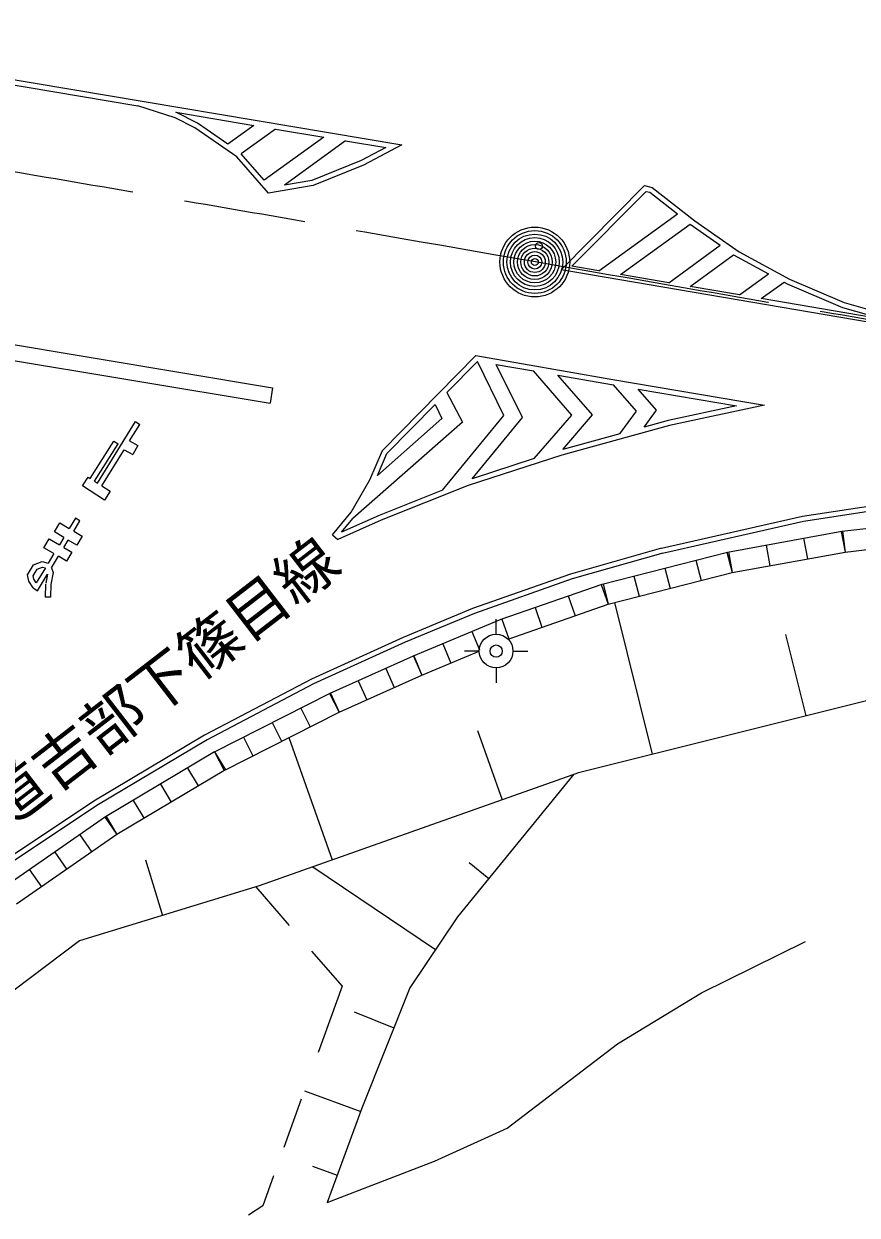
# Model space of a CAD drawing. Units: millimetres, scale not verified. Extents: x 40000 to 680000, y 20000 to 380000.
# Drawn here: x 316504 to 340404, y 251826 to 285966 of the extents above; entities that cross this region are included whole.
import ezdxf
from ezdxf.enums import TextEntityAlignment as Align

# ---------------------------------------------------------------- set-up
doc = ezdxf.new("R2010")
doc.units = ezdxf.units.MM
doc.header["$LTSCALE"] = 1000
doc.linetypes.add('CHAIN', pattern=[18.5, 12, -1.5, 3.5, -1.5])
for name, color, linetype, lineweight in [('M-BGD', 7, 'Continuous', 13), ('M-BMK', 2, 'CHAIN', 13), ('M-STR-HTXT', 7, 'Continuous', 13)]:
    doc.layers.add(name, color=color, linetype=linetype, lineweight=lineweight)
doc.styles.add('ＭＳ ゴシック', font='')
doc.styles.get('ＭＳ ゴシック').set_extended_font_data('MS Gothic')

msp = doc.modelspace()

# ---------------------------------------------------------------- linework, layer by layer
at = {"layer": 'M-BGD'}
for p, q in [((315312, 284518), (327347, 282496)), ((315287, 284370), (319779, 283615)), ((320844, 283275), (319779, 283615)), ((321487, 283116), (320863, 283433)), ((320863, 283433), (323103, 283057)), ((321410, 282987), (320844, 283275)), ((322356, 282518), (321487, 283116)), ((323103, 283057), (322356, 282518)), ((322618, 282156), (321410, 282987)), ((323727, 282952), (322742, 282242)), ((325106, 282720), (323400, 281486)), ((323727, 282952), (325106, 282720)), ((325729, 282616), (323976, 281347)), ((325729, 282616), (326886, 282421)), ((326886, 282421), (326182, 282049)), ((327347, 282496), (326245, 281913)), ((323521, 281118), (322618, 282156)), ((323400, 281486), (322742, 282242)), ((326182, 282049), (324762, 281480)), ((326245, 281913), (324803, 281335)), ((324803, 281335), (323521, 281118)), ((324762, 281480), (323976, 281347)), ((331911, 278920), (334305, 281330)), ((334305, 281330), (334526, 281279)), ((332221, 279019), (334352, 281165)), ((334352, 281165), (334460, 281140)), ((334460, 281140), (335252, 280520)), ((334526, 281279), (335749, 280321)), ((332992, 278888), (335252, 280520)), ((335749, 280321), (337015, 279430)), ((333614, 278782), (335618, 280230)), ((335618, 280230), (336477, 279625)), ((334998, 278546), (336477, 279625)), ((335617, 278441), (336856, 279345)), ((336856, 279345), (337864, 278802)), ((337015, 279430), (338463, 278649)), ((332992, 278888), (332221, 279019)), ((342115, 277181), (331911, 278920)), ((334998, 278546), (333614, 278782)), ((337025, 278201), (337864, 278802)), ((338463, 278649), (340034, 277982)), ((337025, 278201), (335617, 278441)), ((337649, 278094), (338305, 278564)), ((338305, 278564), (338398, 278514)), ((338398, 278514), (339984, 277841)), ((341237, 277483), (337649, 278094)), ((340034, 277982), (341528, 277556)), ((339984, 277841), (341237, 277483)), ((314289, 277091), (323640, 275539)), ((314181, 276653), (323566, 275095)), ((326788, 273735), (329465, 276460)), ((328633, 275399), (329511, 276293)), ((329465, 276460), (333396, 275775)), ((330271, 274744), (329511, 276293)), ((330055, 276205), (331120, 276019)), ((330802, 274682), (330055, 276205)), ((332216, 274756), (331120, 276019)), ((332810, 274757), (331821, 275897)), ((331821, 275897), (333415, 275619)), ((323640, 275539), (323566, 275095)), ((333396, 275775), (337742, 275034)), ((334071, 274871), (333415, 275619)), ((328633, 275399), (329081, 274551)), ((334119, 275500), (336946, 275018)), ((334646, 274899), (334119, 275500)), ((326915, 273649), (328299, 275059)), ((328299, 275059), (328494, 274659)), ((333601, 274220), (334071, 274871)), ((334293, 274410), (334646, 274899)), ((336946, 275018), (334982, 274598)), ((337742, 275034), (335017, 274453)), ((318614, 272807), (319705, 274567)), ((319705, 274567), (319832, 274488)), ((329081, 274551), (325937, 271787)), ((328494, 274659), (326644, 273024)), ((328514, 272604), (330271, 274744)), ((329364, 272931), (330802, 274682)), ((331144, 273509), (332216, 274756)), ((331963, 273771), (332810, 274757)), ((334982, 274598), (334293, 274410)), ((319537, 274012), (319832, 274488)), ((335017, 274453), (331931, 273607)), ((333601, 274220), (331963, 273771)), ((318406, 272939), (319086, 274010)), ((318532, 272859), (319212, 273929)), ((319086, 274010), (319212, 273929)), ((319537, 274012), (319773, 273885)), ((319773, 273885), (319631, 273621)), ((318741, 272727), (319379, 273757)), ((319379, 273757), (319631, 273621)), ((326425, 272896), (326788, 273735)), ((326644, 273024), (326915, 273649)), ((331931, 273607), (329247, 272735)), ((331144, 273509), (329364, 272931)), ((318187, 272723), (318348, 272976)), ((318348, 272976), (318406, 272939)), ((318532, 272859), (318614, 272807)), ((325892, 271968), (326425, 272896)), ((318823, 272320), (318187, 272723)), ((318741, 272727), (318984, 272573)), ((318984, 272573), (318823, 272320)), ((328514, 272604), (326693, 271878)), ((329247, 272735), (326751, 271739)), ((338837, 271862), (342305, 272388)), ((338865, 271715), (342323, 272239)), ((317987, 271799), (317807, 271504)), ((318115, 271721), (317987, 271799)), ((325356, 271318), (325892, 271968)), ((326693, 271878), (325617, 271399)), ((325617, 271399), (325937, 271787)), ((334790, 270945), (338837, 271862)), ((339965, 271424), (343115, 271797)), ((317386, 271406), (317540, 271664)), ((317540, 271664), (317807, 271504)), ((317936, 271427), (318115, 271721)), ((317936, 271427), (318180, 271281)), ((326751, 271739), (325507, 271186)), ((334823, 270799), (338865, 271715)), ((336689, 270828), (339965, 271424)), ((339946, 271421), (340054, 270830)), ((339983, 271426), (340054, 270830)), ((317082, 270954), (317235, 271212)), ((317235, 271212), (317525, 271040)), ((317651, 271247), (317386, 271406)), ((317651, 271247), (317525, 271040)), ((317655, 270964), (317780, 271170)), ((318026, 271024), (317780, 271170)), ((318180, 271281), (318026, 271024)), ((325356, 271318), (325507, 271186)), ((338868, 271224), (338975, 270634)), ((340054, 270830), (343168, 271200)), ((317370, 270784), (317082, 270954)), ((317370, 270784), (317205, 270513)), ((317655, 270964), (317886, 270827)), ((317886, 270827), (317733, 270569)), ((334790, 270945), (332184, 270200)), ((334832, 270801), (332230, 270057)), ((333090, 269909), (336689, 270828)), ((336669, 270823), (336817, 270241)), ((336710, 270831), (336817, 270241)), ((336817, 270241), (340054, 270830)), ((337789, 271028), (337896, 270438)), ((316613, 270175), (316782, 270466)), ((316782, 270466), (317029, 270554)), ((316884, 270343), (317038, 270398)), ((317029, 270554), (317205, 270513)), ((317038, 270398), (317123, 270378)), ((317298, 270378), (317499, 270708)), ((317733, 270569), (317499, 270708)), ((335780, 270596), (335929, 270014)), ((316652, 269999), (316613, 270175)), ((316772, 270150), (316884, 270343)), ((316793, 270055), (316772, 270150)), ((316859, 269945), (316793, 270055)), ((317123, 270378), (316859, 269945)), ((316900, 269722), (317185, 270191)), ((317185, 270191), (317132, 269933)), ((317348, 270240), (317279, 269903)), ((317298, 270378), (317348, 270240)), ((332184, 270200), (329372, 269211)), ((332230, 270057), (329425, 269071)), ((333263, 269334), (336817, 270241)), ((334003, 270142), (334152, 269561)), ((334892, 270369), (335040, 269787)), ((316772, 269800), (316652, 269999)), ((316772, 269800), (316900, 269722)), ((317129, 269908), (317117, 269538)), ((317279, 269903), (317267, 269532)), ((330197, 268903), (333090, 269909)), ((333066, 269900), (333263, 269334)), ((333115, 269915), (333263, 269334)), ((317267, 269532), (317117, 269538)), ((332116, 269570), (332313, 269003)), ((333441, 269379), (334524, 265033)), ((329372, 269211), (327384, 268384)), ((329425, 269071), (327443, 268246)), ((330390, 268335), (333263, 269334)), ((331165, 269240), (331362, 268673)), ((327682, 267851), (330197, 268903)), ((330050, 268482), (330050, 268902)), ((330214, 268909), (330411, 268342)), ((327384, 268384), (324750, 267186)), ((329349, 268548), (329568, 268026)), ((338344, 268471), (338927, 266131)), ((327443, 268246), (324816, 267051)), ((328519, 268201), (328751, 267648)), ((325287, 266782), (327682, 267851)), ((327676, 267848), (327920, 267300)), ((327689, 267854), (327920, 267300)), ((327920, 267300), (329567, 267989)), ((329560, 267992), (329140, 267992)), ((330540, 267992), (330960, 267992)), ((326884, 267495), (327129, 266947)), ((330050, 267502), (330050, 267082)), ((344155, 267434), (332408, 264506)), ((324750, 267186), (321685, 265579)), ((324816, 267051), (321759, 265448)), ((325545, 266240), (327920, 267300)), ((326092, 267141), (326337, 266594)), ((321977, 265104), (325287, 266782)), ((325274, 266775), (325545, 266240)), ((325300, 266788), (325545, 266240)), ((324450, 266358), (324721, 265822)), ((322248, 264569), (325545, 266240)), ((323625, 265940), (323897, 265405)), ((329516, 265718), (330220, 263731)), ((321685, 265579), (318514, 263693)), ((321759, 265448), (318594, 263566)), ((322801, 265522), (323072, 264987)), ((324105, 265510), (325346, 262006)), ((321977, 265104), (318851, 263237)), ((321977, 265104), (322285, 264589)), ((321977, 265104), (322248, 264569)), ((322285, 264589), (319176, 262732)), ((321200, 264640), (321507, 264125)), ((332408, 264506), (323254, 261265)), ((332281, 264461), (328943, 260375)), ((320423, 264176), (320730, 263661)), ((318514, 263693), (315531, 261701)), ((318594, 263566), (315616, 261578)), ((319645, 263712), (319953, 263197)), ((318851, 263237), (315936, 261218)), ((318834, 263225), (319176, 262732)), ((318868, 263247), (319176, 262732)), ((319176, 262732), (316293, 260735)), ((318113, 262726), (318455, 262233)), ((317392, 262227), (317734, 261734)), ((319999, 262007), (320484, 260418)), ((329274, 261936), (329840, 261473)), ((316672, 261727), (317013, 261234)), ((324789, 261808), (328309, 259435)), ((323254, 261265), (318103, 259691)), ((323155, 261235), (324116, 260130)), ((328943, 260375), (327571, 258341)), ((318103, 259691), (311113, 254431)), ((335943, 258199), (338922, 259665)), ((324756, 259395), (325632, 258388)), ((325632, 258388), (324946, 256488)), ((327571, 258341), (326199, 254888)), ((333531, 256733), (335943, 258199)), ((325975, 257652), (327117, 257198)), ((330362, 254321), (333531, 256733)), ((324551, 255393), (326166, 254798)), ((324462, 255147), (323963, 253765)), ((326199, 254888), (325206, 252192)), ((328281, 253375), (330362, 254321)), ((325206, 252192), (328281, 253375)), ((324781, 253233), (325493, 252971)), ((323669, 252949), (323362, 252098)), ((323362, 252098), (322944, 251826))]:
    msp.add_line(p, q, dxfattribs=at)
for centre, radius in [((331159, 279140), 1000), ((331159, 279140), 900), ((331159, 279140), 800), ((331159, 279140), 700), ((331159, 279140), 600), ((331159, 279140), 500), ((331280, 279598), 100), ((331159, 279140), 400), ((331159, 279140), 300), ((331159, 279140), 200), ((331159, 279140), 100), ((330050, 267992), 483), ((330050, 267992), 175)]:
    msp.add_circle(centre, radius, dxfattribs=at)
at = {"layer": 'M-BMK'}
msp.add_open_spline([(271196, 288537), (284733, 286612), (298270, 284688), (311761, 282473), (323245, 280588), (334696, 278493), (346175, 276573), (353430, 275359), (360696, 274216), (367962, 273072)], degree=3, knots=[0, 0, 0, 0, 1, 1, 1, 2, 2, 2, 3, 3, 3, 3], dxfattribs=at)

# ---------------------------------------------------------------- texts
at = {"layer": 'M-STR-HTXT', "style": 'ＭＳ ゴシック'}
msp.add_text('一般県道吉部下篠目線', height=1283, rotation=37.648, dxfattribs=at).set_placement((312056, 259338), align=Align.BOTTOM_LEFT)

doc.saveas('drawing.dxf')
